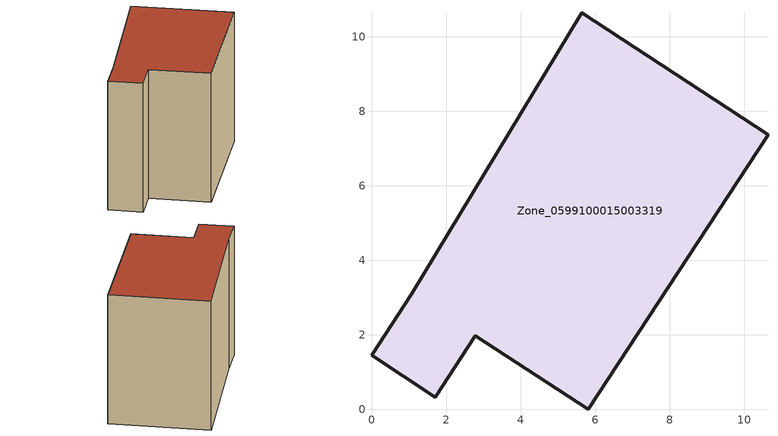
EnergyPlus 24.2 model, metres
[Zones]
Zone_0599100015003319
 floor ground (C_G): 5.82,0 2.79,1.98 1.71,0.33 0,1.45 1.08,3.1 5.64,10.65 10.64,7.37 z0.73
 wall outside (C_F): 1.71,0.33 2.79,1.98 5.82,0 10.64,7.37 5.64,10.65 1.08,3.1 0,1.45 1.71,0.33 z0.73:8.77
 roof outside (C_R): 2.79,1.98 5.82,0 10.64,7.37 5.64,10.65 1.08,3.1 0,1.45 1.71,0.33 z8.77
[BUILDING]
Pand.0599100015003319: North Axis=0; Terrain=City; Loads Convergence Tolerance Value=0.04; Temperature Convergence Tolerance Value=0.4; Solar Distribution=FullExterior; Maximum Number of Warmup Days=25; Minimum Number of Warmup Days=1
[Site:Location]
Rotterdam.The.Hague.AP_ZH_NLD Design_Conditions: Latitude=51.96; Longitude=4.45; Time Zone=1; Elevation=-4.5
[SITE:GROUNDTEMPERATURE:BUILDINGSURFACE]
18, 18, 18, 18, 18, 18, 18, 18, 18, 18, 18, 18
[MATERIAL] Thermal Absorptance=0.9; Solar Absorptance=0.7; Visible Absorptance=0.7
Name | Roughness | Thickness | Conductivity | Density | Specific Heat
G.TI.1965-1974 | MediumSmooth | 0.15 | 0.882353 | 540 | 1210
F.TI.1965-1974 | Rough | 0.3 | 0.697674 | 1920 | 840
R.TI.1965-1974 | MediumRough | 0.2 | 0.232558 | 1500 | 1000
[CONSTRUCTION]
C_G: G.TI.1965-1974
C_F: F.TI.1965-1974
C_R: R.TI.1965-1974
[ZONE]
Zone_0599100015003319: Type=1; Multiplier=1; Ceiling Height=Autocalculate; Volume=Autocalculate; Floor Area=autocalculate; Part of Total Floor Area=Yes
[ZONEINFILTRATION:DESIGNFLOWRATE]
Infil_Zone_0599100015003319: Zone or ZoneList or Space or SpaceList=Zone_0599100015003319; Schedule=AlwaysOn; Design Flow Rate Calculation Method=Flow/Area; Flow Rate per Floor Area=0.003; Constant Term Coefficient=1; Temperature Term Coefficient=0; Velocity Term Coefficient=0; Velocity Squared Term Coefficient=0
[HVACTEMPLATE:ZONE:IDEALLOADSAIRSYSTEM]
Zone_0599100015003319: Maximum Heating Supply Air Temperature=50; Minimum Cooling Supply Air Temperature=13; Maximum Heating Supply Air Humidity Ratio=0.0156; Minimum Cooling Supply Air Humidity Ratio=0.0077; Heating Limit=NoLimit; Cooling Limit=NoLimit; Dehumidification Control Type=ConstantSensibleHeatRatio; Cooling Sensible Heat Ratio=0.7; Dehumidification Setpoint=60; Humidification Control Type=None; Humidification Setpoint=30; Outdoor Air Method=None; Outdoor Air Flow Rate per Person=0.00944; Outdoor Air Flow Rate per Zone Floor Area=0; Outdoor Air Flow Rate per Zone=0; Demand Controlled Ventilation Type=None; Outdoor Air Economizer Type=NoEconomizer; Heat Recovery Type=None; Sensible Heat Recovery Effectiveness=0.7; Latent Heat Recovery Effectiveness=0.65
[ZONECONTROL:THERMOSTAT]
ThermostatControl_Zone_0599100015003319: Zone or ZoneList=Zone_0599100015003319; Control Type Schedule=DualSetpointControlType; Control 1=Thermostat_Zone_0599100015003319; Temperature Difference Between Cutout And Setpoint=0
[THERMOSTATSETPOINT:DUALSETPOINT]
Thermostat_Zone_0599100015003319: Heating Setpoint Temperature Schedule=HeatingSetpoint_Zone_0599100015003319; Cooling Setpoint Temperature Schedule=CoolingSetpoint_Zone_0599100015003319
[SCHEDULE:COMPACT]
HeatingSetpoint_Zone_0599100015003319: Through: 12/31, For: AllDays, Until: 24:00, 21
CoolingSetpoint_Zone_0599100015003319: Through: 12/31, For: AllDays, Until: 24:00, 24
DualSetpointControlType: Through: 12/31, For: AllDays, Until: 24:00, 4
AlwaysOn: Through: 12/31, For: AllDays, Until: 24:00, 1
